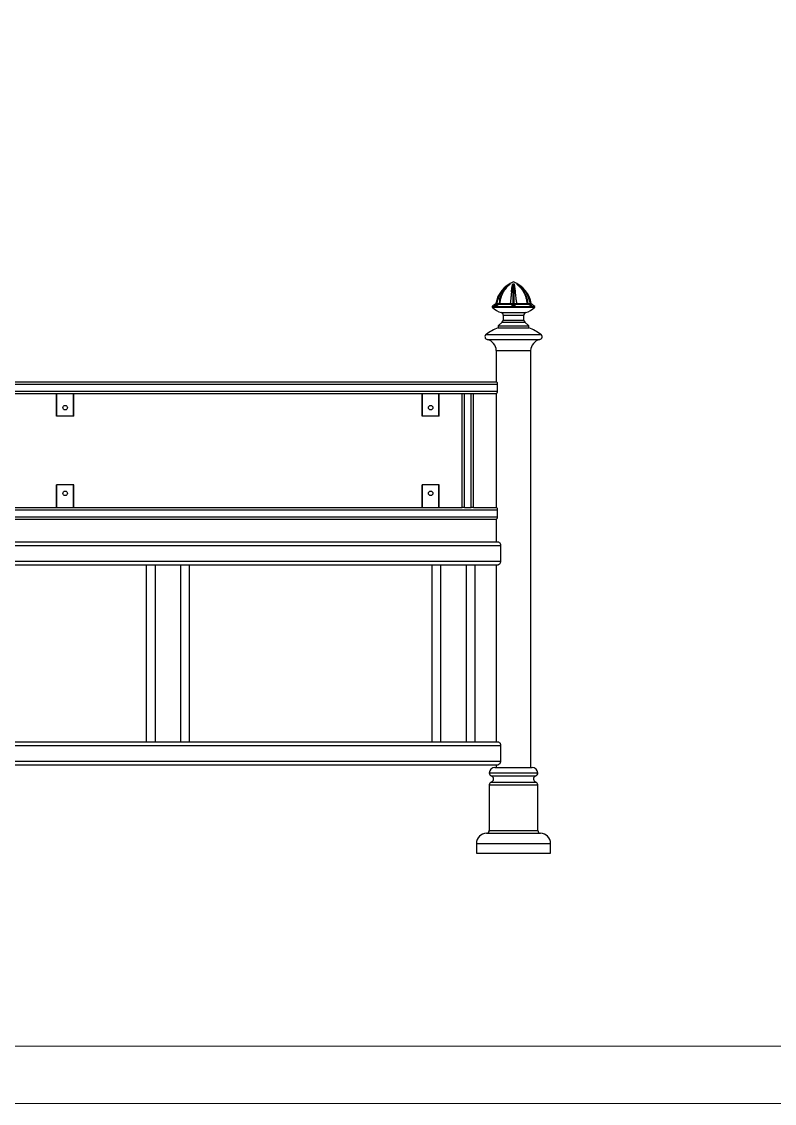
# Model space of a CAD drawing. Header units: millimetres. Extents: x 5333 to 11273, y -3184 to 1016.
# Drawn here: x 7018 to 8335, y -3184 to -1290 of the extents above; entities that cross this region are included whole.
import ezdxf

# ---------------------------------------------------------------- set-up
doc = ezdxf.new("R2010")
doc.units = ezdxf.units.MM
doc.layers.add('tabelka', color=155, linetype='Continuous')

# ---------------------------------------------------------------- blocks, each defined once
blk = doc.blocks.new('tyl')
for p, q in [((3511, -602.2), (3511.6, -602.2)), ((3516.3, -602.2), (3517.4, -602.2)), ((3522.2, -602.2), (3522.7, -602.2)), ((3479.7, -641.9), (3483.4, -641.9)), ((3479.7, -643.3), (3554.1, -643.3)), ((3485.3, -637.8), (3488.3, -637.8)), ((3485.8, -637.1), (3487.6, -637.1)), ((3486.1, -641.9), (3514.1, -641.9)), ((3487.6, -637.1), (3487.6, -637.2)), ((3491.5, -637.2), (3487.6, -637.2)), ((3487.6, -637.2), (3487.6, -637.2)), ((3492.1, -637.2), (3487.8, -639.9)), ((3492.1, -637.2), (3487.8, -639.9)), ((3491.1, -637.8), (3514.1, -637.8)), ((3491.2, -637.7), (3491.8, -637.3)), ((3492.2, -637.2), (3492.2, -637.2)), ((3493.4, -637.2), (3492.2, -637.2)), ((3492.2, -637.2), (3492.2, -637.2)), ((3493.4, -637.2), (3493.4, -637.1)), ((3493.4, -637.1), (3511.1, -637.1)), ((3511, -637.1), (3511, -637.2)), ((3511, -637.2), (3511, -637.2)), ((3516.2, -637.2), (3511, -637.2)), ((3511, -637.2), (3511, -637.2)), ((3516.2, -642.9), (3516.2, -637.2)), ((3517.5, -637.2), (3517.3, -637.2)), ((3517.5, -642.9), (3517.5, -637.2)), ((3517.7, -637.2), (3517.5, -637.2)), ((3517.5, -637.2), (3517.5, -637.2)), ((3519.9, -637.2), (3517.7, -637.2)), ((3519.6, -641.9), (3547.6, -641.9)), ((3519.7, -637.8), (3542.7, -637.8)), ((3522.7, -637.2), (3519.9, -637.2)), ((3522.6, -637.1), (3540.4, -637.1)), ((3522.7, -637.2), (3522.7, -637.1)), ((3522.7, -637.2), (3522.7, -637.2)), ((3522.7, -637.2), (3522.7, -637.2)), ((3540.3, -637.1), (3540.4, -637.2)), ((3541.6, -637.2), (3540.3, -637.2)), ((3545.9, -639.9), (3541.6, -637.2)), ((3542.1, -637.2), (3541.9, -637.2)), ((3542.2, -637.2), (3542.1, -637.2)), ((3542.4, -637.2), (3542.2, -637.2)), ((3544.6, -637.2), (3542.4, -637.2)), ((3546.2, -637.2), (3544.6, -637.2)), ((3545.9, -639.9), (3545.4, -639.6)), ((3545.5, -637.8), (3548.4, -637.8)), ((3546.1, -637.1), (3547.9, -637.1)), ((3546.2, -637.2), (3546.2, -637.1)), ((3546.2, -637.2), (3546.2, -637.2)), ((3550.3, -641.9), (3554.1, -641.9)), ((3495.4, -652.8), (3538.3, -652.8)), ((3498.9, -657.5), (3498.9, -665.9)), ((3498.9, -657.5), (3534.9, -657.5)), ((3534.9, -665.9), (3534.9, -657.5)), ((3489.9, -676.6), (3489.9, -679.2)), ((3516.9, -676.6), (3489.9, -676.6)), ((3489.9, -679.2), (3543.9, -679.2)), ((3497.2, -669.6), (3490.2, -675.9)), ((3490.2, -675.9), (3543.5, -675.9)), ((3497.2, -669.6), (3536.5, -669.6)), ((3498.9, -665.9), (3534.9, -665.9)), ((3543.9, -676.6), (3516.9, -676.6)), ((3543.5, -675.9), (3536.5, -669.6)), ((3543.9, -679.2), (3543.9, -676.6)), ((3469, -690.9), (3564.7, -690.9)), ((3470.8, -699.8), (3562.9, -699.8)), ((3486.7, -719.2), (3486.7, -774.2)), ((3486.7, -719.2), (3547, -719.2)), ((3547, -1449.2), (3547, -719.2)), ((1336.4, -774.2), (3487.3, -774.2)), ((1335.3, -778.2), (3488.4, -778.2)), ((1335.3, -790.2), (3488.4, -790.2)), ((1396.9, -794.2), (3426.9, -794.2)), ((2716.9, -834.2), (2716.9, -794.2)), ((2717.4, -834.2), (2717.4, -794.2)), ((2746.4, -834.2), (2746.4, -794.2)), ((2746.9, -834.2), (2746.9, -794.2)), ((3356.9, -834.2), (3356.9, -794.2)), ((3357.4, -834.2), (3357.4, -794.2)), ((3386.4, -834.2), (3386.4, -794.2)), ((3386.9, -834.2), (3386.9, -794.2)), ((3426.9, -994.2), (3426.9, -794.2)), ((3426.9, -794.2), (3430.9, -794.2)), ((3430.9, -994.2), (3430.9, -794.2)), ((3430.9, -794.2), (3442.9, -794.2)), ((3442.9, -994.2), (3442.9, -794.2)), ((3442.9, -794.2), (3446.9, -794.2)), ((3446.9, -994.2), (3446.9, -794.2)), ((3446.9, -794.2), (3487.3, -794.2)), ((3486.7, -794.2), (3486.7, -994.2)), ((3488.4, -778.2), (3488.4, -790.2)), ((2717.4, -834.2), (2716.9, -834.2)), ((2746.4, -834.2), (2717.4, -834.2)), ((2746.9, -834.2), (2746.4, -834.2)), ((3357.4, -834.2), (3356.9, -834.2)), ((3386.4, -834.2), (3357.4, -834.2)), ((3386.9, -834.2), (3386.4, -834.2)), ((2716.9, -994.2), (2716.9, -954.2)), ((2717.4, -954.2), (2716.9, -954.2)), ((2717.4, -994.2), (2717.4, -954.2)), ((2746.4, -954.2), (2717.4, -954.2)), ((2746.4, -994.2), (2746.4, -954.2)), ((2746.9, -954.2), (2746.4, -954.2)), ((2746.9, -994.2), (2746.9, -954.2)), ((3356.9, -994.2), (3356.9, -954.2)), ((3357.4, -954.2), (3356.9, -954.2)), ((3357.4, -994.2), (3357.4, -954.2)), ((3386.4, -954.2), (3357.4, -954.2)), ((3386.9, -954.2), (3386.4, -954.2)), ((3386.4, -994.2), (3386.4, -954.2)), ((3386.9, -994.2), (3386.9, -954.2)), ((1335.3, -998.2), (3488.4, -998.2)), ((1396.9, -994.2), (3426.9, -994.2)), ((3430.9, -994.2), (3426.9, -994.2)), ((3430.9, -994.2), (3442.9, -994.2)), ((3446.9, -994.2), (3442.9, -994.2)), ((3446.9, -994.2), (3487.3, -994.2)), ((3488.4, -998.2), (3488.4, -1010.2)), ((1335.3, -1010.2), (3488.4, -1010.2)), ((1336.4, -1014.2), (3487.3, -1014.2)), ((3486.7, -1014.2), (3486.7, -1054.2)), ((1333.8, -1054.2), (3490, -1054.2)), ((1329.4, -1060.6), (3494.3, -1060.6)), ((3494.3, -1060.6), (3494.3, -1087.8)), ((1329.4, -1087.8), (3494.3, -1087.8)), ((1333.8, -1094.2), (3490, -1094.2)), ((2873.9, -1094.2), (2873.9, -1404.2)), ((2889.9, -1404.2), (2889.9, -1094.2)), ((2933.9, -1094.2), (2933.9, -1404.2)), ((2949.9, -1404.2), (2949.9, -1094.2)), ((3373.9, -1094.2), (3373.9, -1404.2)), ((3389.9, -1404.2), (3389.9, -1094.2)), ((3433.9, -1094.2), (3433.9, -1404.2)), ((3449.9, -1404.2), (3449.9, -1094.2)), ((3486.7, -1094.2), (3486.7, -1404.2)), ((1329.4, -1410.6), (3494.3, -1410.6)), ((1333.8, -1404.2), (3490, -1404.2)), ((3494.3, -1410.6), (3494.3, -1437.8)), ((1329.4, -1437.8), (3494.3, -1437.8)), ((1333.8, -1444.2), (3490, -1444.2)), ((3484.4, -1449.2), (3549.4, -1449.2)), ((3486.7, -1444.2), (3486.7, -1449.2)), ((3474.4, -1458.7), (3559.4, -1458.7)), ((3477.8, -1474.6), (3556, -1474.6)), ((3477.9, -1463.7), (3555.9, -1463.7)), ((3474.4, -1479.2), (3474.4, -1559.2)), ((3474.4, -1479.2), (3559.4, -1479.2)), ((3559.4, -1559.2), (3559.4, -1479.2)), ((3469.4, -1564.2), (3564.4, -1564.2)), ((3474.4, -1559.2), (3559.4, -1559.2)), ((3451.9, -1582.2), (3451.9, -1599.2)), ((3451.9, -1582.2), (3581.9, -1582.2)), ((3581.9, -1599.2), (3581.9, -1582.2)), ((3451.9, -1599.2), (3581.9, -1599.2))]:
    blk.add_line(p, q)
at = {"flags": 128}
for points in [[(3525.3, -604.9), (3525.4, -604.9), (3528.9, -608.2), (3532.2, -612), (3535.1, -616.2), (3538.5, -623.1), (3540.8, -629.9), (3542.2, -637.2), (3542.2, -637.2), (3542.2, -637.2)], [(3487.6, -637.2), (3487.6, -637.2), (3487.6, -637.2), (3487.6, -637.2), (3487.6, -637.2), (3487.6, -637.2), (3487.6, -637.2), (3487.6, -637.2), (3487.6, -637.2)], [(3511, -637.2), (3511, -637.1), (3511, -637.1)]]:
    blk.add_lwpolyline(points, dxfattribs=at)
for centre in [(2731.9, -819.2), (3371.9, -819.2), (2731.9, -969.2), (3371.9, -969.2)]:
    blk.add_circle(centre, 4)
for centre, radius, start, end in [((3534.2, -644.9), 48.9, 110.687, 170.7269), ((3499.6, -644.9), 48.9, 9.2731, 69.313), ((3480.4, -642.6), 1, 134.008, 225.992), ((3497.3, -660.2), 25.4, 118.1547, 134.008), ((3507.9, -614.2), 40.6, 225.992, 252.1131), ((3500.8, -656.7), 21.7, 115.4751, 140.5394), ((3502.2, -657.4), 22.7, 128.2068, 140.2657), ((3484.9, -636.9), 1, 298.1547, 350.7269), ((3525.9, -614.2), 40.6, 287.8869, 314.008), ((3532.9, -656.7), 21.7, 39.459, 64.5265), ((3531.5, -657.4), 22.6, 39.7322, 51.7944), ((3546.2, -637.2), 0.0142, 54.1388, 66.9094), ((3548.9, -636.9), 1, 189.2731, 241.8453), ((3536.4, -660.2), 25.4, 45.992, 61.8453), ((3553.4, -642.6), 1, 314.008, 45.992), ((3493.9, -657.5), 5, 0, 72.1131), ((3539.9, -657.5), 5, 107.8869, 180), ((3537.8, -789.2), 120, 113.5565, 124.9982), ((3490.9, -676.6), 1, 131.6335, 180), ((3493.9, -665.9), 5, 311.6335, 0), ((3539.9, -665.9), 5, 180, 228.3665), ((3542.9, -676.6), 1, 0, 48.3665), ((3495.9, -789.2), 120, 55.0018, 66.4435), ((3471.9, -694.9), 5, 124.9982, 257.4886), ((3466.3, -719.9), 20.5, 2.0539, 77.4886), ((3567.4, -719.9), 20.5, 102.5114, 177.9461), ((3561.9, -694.9), 5, 282.5114, 55.0018), ((3484.4, -1459.2), 10, 90, 177.464), ((3549.4, -1459.2), 10, 2.536, 90), ((3479.4, -1458.9), 5, 177.464, 252.5768), ((3479.1, -1479.2), 4.71, 106.2602, 180), ((3476.2, -1469.2), 5.71, 286.2602, 72.5768), ((3557.6, -1469.2), 5.71, 107.4232, 253.7398), ((3554.4, -1458.9), 5, 287.4232, 2.536), ((3554.7, -1479.2), 4.71, 0, 73.7398), ((3469.9, -1582.2), 18, 90, 180), ((3469.4, -1559.2), 5, 270, 0), ((3564.4, -1559.2), 5, 180, 270), ((3563.9, -1582.2), 18, 0, 90)]:
    blk.add_arc(centre, radius, start, end)
for points, knots in [([(3491.5, -637.2), (3491.5, -637.2), (3493.7, -636.1), (3491.8, -629.3), (3495.4, -623), (3498.1, -616.8), (3501.5, -611.9), (3504.7, -608.2), (3507.1, -605.8), (3508.3, -604.9), (3508.4, -604.9)], [0, 0, 0, 0, 0.000003, 0.188554, 0.3816, 0.586266, 0.724539, 0.86455, 0.99604, 1, 1, 1, 1]), ([(3495.7, -616.6), (3496.9, -615), (3499.2, -611.7), (3503.2, -607.8), (3507.1, -604.6), (3509.7, -603), (3511, -602.2)], [0, 0, 0, 0, 0.278191, 0.557088, 0.77759, 1, 1, 1, 1]), ([(3506.3, -605.1), (3506.1, -605.3), (3505.7, -605.6), (3504.9, -606.3), (3504.1, -607), (3503.3, -607.7), (3502.7, -608.2), (3502.2, -608.8), (3501.6, -609.3), (3501.1, -609.9), (3500.5, -610.5), (3499.8, -611.3), (3499.1, -612.1), (3498.4, -613), (3497.9, -613.6), (3497.3, -614.4), (3496.5, -615.4), (3496, -616.2), (3495.7, -616.6)], [0, 0, 0, 0, 0.050975, 0.101948, 0.203911, 0.254891, 0.305866, 0.356837, 0.407817, 0.45879, 0.509762, 0.560739, 0.662701, 0.713676, 0.764653, 0.815626, 0.907769, 1, 1, 1, 1]), ([(3499.3, -616.6), (3500.2, -615), (3502.2, -611.7), (3505.5, -607.8), (3508.3, -605.1), (3510, -603.9), (3510.5, -603.5)], [0, 0, 0, 0, 0.315233, 0.631272, 0.881134, 1, 1, 1, 1]), ([(3499.3, -616.6), (3499.4, -616.4), (3499.8, -615.7), (3500.3, -614.9), (3500.8, -614), (3501.3, -613.4), (3501.7, -612.7), (3502.3, -611.9), (3502.9, -611.1), (3503.5, -610.3), (3503.9, -609.7), (3504.4, -609.1), (3504.9, -608.6), (3505.6, -607.8), (3506.3, -607.1), (3507, -606.4), (3507.6, -605.8), (3508.1, -605.4), (3508.4, -605.1)], [0, 0, 0, 0, 0.050974, 0.152935, 0.203911, 0.254886, 0.305861, 0.356838, 0.458797, 0.509772, 0.560749, 0.611723, 0.662696, 0.713673, 0.815634, 0.866609, 0.917583, 1, 1, 1, 1]), ([(3511, -602.2), (3510.5, -602.4), (3509.6, -602.9), (3508, -603.9), (3506.9, -604.7), (3506.3, -605.1)], [0, 0, 0, 0, 0.290905, 0.588291, 1, 1, 1, 1]), ([(3508.4, -605.1), (3508.9, -604.6), (3509.7, -603.8), (3510.9, -602.8), (3511.3, -602.4), (3511.6, -602.2)], [0, 0, 0, 0, 0.4971885, 0.7495032, 1, 1, 1, 1]), ([(3513.3, -616.6), (3513.5, -615), (3513.9, -611.7), (3514.5, -607.8), (3515, -604.6), (3515.4, -603), (3515.5, -602.2)], [0, 0, 0, 0, 0.27819, 0.55709, 0.777589, 1, 1, 1, 1]), ([(3514.8, -605.1), (3514.8, -605.3), (3514.7, -605.6), (3514.7, -606.3), (3514.6, -607), (3514.5, -607.7), (3514.4, -608.2), (3514.3, -608.8), (3514.2, -609.3), (3514.2, -609.9), (3514.1, -610.5), (3514, -611.3), (3513.9, -612.1), (3513.8, -613), (3513.7, -613.6), (3513.6, -614.4), (3513.4, -615.4), (3513.3, -616.2), (3513.3, -616.6)], [0, 0, 0, 0, 0.050976, 0.101951, 0.203914, 0.254889, 0.305864, 0.356838, 0.407815, 0.45879, 0.509764, 0.56074, 0.662701, 0.713675, 0.764653, 0.815626, 0.907769, 1, 1, 1, 1]), ([(3516.3, -602.2), (3516.1, -602.4), (3515.7, -602.9), (3515.3, -603.9), (3515, -604.7), (3514.8, -605.1)], [0, 0, 0, 0, 0.290907, 0.588288, 1, 1, 1, 1]), ([(3516.2, -637.2), (3516.2, -637.2), (3516.2, -634.7), (3516.2, -629.9), (3516.2, -622.8), (3516.2, -616.8), (3516.2, -612), (3516.2, -608), (3516.2, -605.2), (3516.3, -602.2), (3516.3, -602.2), (3516.3, -602.2)], [0, 0, 0, 0, 0.000001, 0.168984, 0.337965, 0.519236, 0.642472, 0.765707, 0.882858, 0.999999, 1, 1, 1, 1]), ([(3517.4, -602.2), (3517.4, -602.2), (3517.4, -602.2), (3517.5, -605.2), (3517.5, -608), (3517.5, -612), (3517.5, -616.8), (3517.5, -622.8), (3517.5, -629.9), (3517.5, -634.7), (3517.5, -637.2), (3517.5, -637.2)], [0, 0, 0, 0, 0.000001, 0.117142, 0.234293, 0.357528, 0.480764, 0.662035, 0.831016, 0.999999, 1, 1, 1, 1]), ([(3518.9, -605.1), (3518.7, -604.6), (3518.4, -603.8), (3518, -602.8), (3517.6, -602.4), (3517.4, -602.2)], [0, 0, 0, 0, 0.497193, 0.749506, 1, 1, 1, 1]), ([(3520.4, -616.6), (3520.2, -615), (3519.8, -611.7), (3519.2, -607.8), (3518.7, -604.6), (3518.4, -603), (3518.2, -602.2)], [0, 0, 0, 0, 0.27819, 0.55709, 0.777589, 1, 1, 1, 1]), ([(3520.4, -616.6), (3520.4, -616.4), (3520.3, -615.7), (3520.2, -614.9), (3520.1, -614), (3520, -613.4), (3519.9, -612.7), (3519.8, -611.9), (3519.7, -611.1), (3519.6, -610.3), (3519.5, -609.7), (3519.5, -609.1), (3519.4, -608.6), (3519.3, -607.8), (3519.2, -607.1), (3519.1, -606.4), (3519, -605.8), (3519, -605.4), (3518.9, -605.1)], [0, 0, 0, 0, 0.050973, 0.152935, 0.20391, 0.254886, 0.305861, 0.356836, 0.458797, 0.509773, 0.560748, 0.611723, 0.662699, 0.713673, 0.815637, 0.866612, 0.917586, 1, 1, 1, 1]), ([(3522.2, -602.2), (3522.4, -602.4), (3523, -602.9), (3524.1, -603.9), (3524.9, -604.7), (3525.3, -605.1)], [0, 0, 0, 0, 0.290908, 0.588294, 1, 1, 1, 1]), ([(3527.4, -605.1), (3526.7, -604.6), (3525.5, -603.8), (3524, -602.8), (3523.1, -602.4), (3522.7, -602.2)], [0, 0, 0, 0, 0.4972, 0.749517, 1, 1, 1, 1]), ([(3538, -616.6), (3536.8, -615), (3534.5, -611.7), (3530.6, -607.8), (3526.6, -604.6), (3524, -603), (3522.7, -602.2)], [0, 0, 0, 0, 0.27819, 0.55709, 0.777587, 1, 1, 1, 1]), ([(3534.4, -616.6), (3533.5, -615), (3531.5, -611.7), (3528.2, -607.8), (3525.4, -605.1), (3523.8, -603.9), (3523.3, -603.6)], [0, 0, 0, 0, 0.317509, 0.635826, 0.887491, 1, 1, 1, 1]), ([(3525.3, -605.1), (3525.5, -605.3), (3525.9, -605.6), (3526.6, -606.3), (3527.3, -607), (3528, -607.7), (3528.5, -608.2), (3529, -608.8), (3529.5, -609.3), (3530, -609.9), (3530.4, -610.5), (3531, -611.3), (3531.6, -612.1), (3532.2, -613), (3532.6, -613.6), (3533.2, -614.4), (3533.8, -615.4), (3534.2, -616.2), (3534.4, -616.6)], [0, 0, 0, 0, 0.050977, 0.101953, 0.203914, 0.254888, 0.305865, 0.356841, 0.407818, 0.45879, 0.509766, 0.560742, 0.662702, 0.713675, 0.764653, 0.815627, 0.907769, 1, 1, 1, 1]), ([(3538, -616.6), (3537.9, -616.4), (3537.4, -615.7), (3536.8, -614.9), (3536.1, -614), (3535.6, -613.4), (3535.1, -612.7), (3534.4, -611.9), (3533.7, -611.1), (3533, -610.3), (3532.5, -609.7), (3531.9, -609.1), (3531.3, -608.6), (3530.6, -607.8), (3529.8, -607.1), (3529, -606.4), (3528.3, -605.8), (3527.7, -605.4), (3527.4, -605.1)], [0, 0, 0, 0, 0.050971, 0.152935, 0.20391, 0.254884, 0.30586, 0.356835, 0.458795, 0.509774, 0.560746, 0.611723, 0.662698, 0.713669, 0.815633, 0.866612, 0.917587, 1, 1, 1, 1]), ([(3495.7, -616.6), (3495.1, -617.6), (3493.3, -620.5), (3490.9, -625.4), (3488.8, -631.3), (3488, -635.1), (3487.6, -637.1)], [0, 0, 0, 0, 0.156542, 0.470245, 0.733105, 1, 1, 1, 1]), ([(3504.8, -608.6), (3504.5, -608.9), (3503.4, -610.1), (3501.8, -612.2), (3500.3, -614.3), (3499.3, -615.9), (3498.5, -617.3), (3497.5, -619.1), (3496.4, -621.4), (3495.1, -624.4), (3493.9, -628), (3492.8, -632.3), (3492.3, -635.5), (3492.1, -637.2)], [0, 0, 0, 0, 0.041994, 0.16299, 0.256139, 0.293463, 0.342154, 0.407963, 0.490957, 0.591277, 0.709194, 0.845174, 1, 1, 1, 1]), ([(3493.4, -637.1), (3493.5, -635.9), (3493.8, -632.3), (3495, -627), (3496.9, -621.4), (3498.5, -618.2), (3499.3, -616.6)], [0, 0, 0, 0, 0.163703, 0.491838, 0.744158, 1, 1, 1, 1]), ([(3513.3, -616.6), (3513.2, -617.6), (3512.9, -620.5), (3512.4, -625.4), (3511.7, -631.3), (3511.3, -635.1), (3511.1, -637.1)], [0, 0, 0, 0, 0.156542, 0.470244, 0.733106, 1, 1, 1, 1]), ([(3522.6, -637.1), (3522.5, -635.9), (3522.1, -632.3), (3521.5, -627), (3520.9, -621.4), (3520.6, -618.2), (3520.4, -616.6)], [0, 0, 0, 0, 0.163703, 0.491837, 0.744157, 1, 1, 1, 1]), ([(3541.6, -637.2), (3541.4, -635.4), (3540.9, -632.1), (3539.7, -627.6), (3538.4, -624), (3537.2, -621.1), (3536.1, -618.8), (3535.1, -617), (3534.2, -615.5), (3533.4, -614.3), (3532.6, -613.1), (3531.5, -611.7), (3530.2, -610), (3528.9, -608.5), (3528, -607.7), (3527.8, -607.5)], [0, 0, 0, 0, 0.155872, 0.290505, 0.404749, 0.499085, 0.573824, 0.638476, 0.684931, 0.729655, 0.772658, 0.820992, 0.887788, 0.973453, 1, 1, 1, 1]), ([(3534.4, -616.6), (3534.9, -617.6), (3536.5, -620.5), (3538.3, -625.4), (3539.8, -631.3), (3540.2, -635.1), (3540.4, -637.1)], [0, 0, 0, 0, 0.156542, 0.470244, 0.733106, 1, 1, 1, 1]), ([(3546.1, -637.1), (3545.9, -635.9), (3545.2, -632.3), (3543.5, -627), (3540.9, -621.4), (3539, -618.2), (3538, -616.6)], [0, 0, 0, 0, 0.163703, 0.491836, 0.744157, 1, 1, 1, 1]), ([(3483.4, -641.9), (3483.4, -641.9), (3483.3, -642), (3483.3, -642.1), (3483.3, -642.3), (3483.6, -642.6), (3483.9, -642.8), (3484.1, -642.9)], [0, 0, 0, 0, 0.0335309, 0.0798866, 0.1709256, 0.4925599, 1, 1, 1, 1]), ([(3488.3, -637.8), (3487.5, -638.3), (3486, -639.3), (3484.4, -640.7), (3483.6, -641.7), (3483.4, -641.9)], [0, 0, 0, 0, 0.424933, 0.855905, 1, 1, 1, 1]), ([(3484.1, -642.9), (3484.2, -643), (3484.4, -643.1), (3484.6, -643), (3484.7, -643), (3484.8, -642.9)], [0, 0, 0, 0, 0.378337, 0.683197, 1, 1, 1, 1]), ([(3484.8, -642.9), (3485, -642.8), (3485.2, -642.6), (3485.6, -642.3), (3485.8, -642.2), (3485.9, -642.1), (3486, -642), (3486.1, -641.9), (3486.1, -641.9)], [0, 0, 0, 0, 0.560921, 0.705306, 0.840738, 0.902147, 0.964169, 1, 1, 1, 1]), ([(3486.1, -641.9), (3486.9, -641.1), (3488.4, -639.5), (3490.2, -638.4), (3491.1, -637.8)], [0, 0, 0, 0, 0.495171, 1, 1, 1, 1]), ([(3487.6, -637.2), (3487.6, -637.1), (3487.6, -637.1), (3487.6, -637.1), (3487.6, -637.1)], [0, 0, 0, 0, 0.559788, 1, 1, 1, 1]), ([(3487.6, -637.1), (3487.6, -637.1), (3487.6, -637.1), (3487.6, -637.1), (3487.6, -637.1), (3487.6, -637.1)], [0, 0, 0, 0, 0.296081, 0.690158, 1, 1, 1, 1]), ([(3487.6, -637.2), (3487.8, -637.2), (3488, -637.2), (3488.3, -637.4), (3488.4, -637.5), (3488.4, -637.6), (3488.4, -637.7), (3488.3, -637.7), (3488.3, -637.8), (3488.3, -637.8)], [0, 0, 0, 0, 0.605134, 0.732694, 0.820465, 0.907579, 0.944055, 0.980915, 1, 1, 1, 1]), ([(3487.6, -637.2), (3487.6, -637.2), (3487.6, -637.2), (3487.6, -637.2), (3487.6, -637.2), (3487.6, -637.2), (3487.6, -637.2), (3487.6, -637.2), (3487.6, -637.2), (3487.6, -637.2)], [0, 0, 0, 0, 0.1305112, 0.2740601, 0.3848256, 0.5151751, 0.6259406, 0.736706, 1, 1, 1, 1]), ([(3491.1, -637.8), (3491.1, -637.8), (3491.1, -637.7), (3491.2, -637.7), (3491.5, -637.6), (3492.2, -637.3), (3492.9, -637.2), (3493.4, -637.2)], [0, 0, 0, 0, 0.021738, 0.051653, 0.109289, 0.311022, 1, 1, 1, 1]), ([(3493.4, -637.1), (3493.4, -637.1), (3493.4, -637.1), (3493.4, -637.1), (3493.4, -637.1), (3493.4, -637.1)], [0, 0, 0, 0, 0.418239, 0.841115, 1, 1, 1, 1]), ([(3493.4, -637.2), (3493.4, -637.1), (3493.4, -637.1), (3493.4, -637.1), (3493.4, -637.1)], [0, 0, 0, 0, 0.559943, 1, 1, 1, 1]), ([(3493.4, -637.2), (3493.4, -637.2), (3493.4, -637.2), (3493.4, -637.2), (3493.4, -637.2), (3493.4, -637.2), (3493.4, -637.2), (3493.4, -637.2), (3493.4, -637.2), (3493.4, -637.2)], [0, 0, 0, 0, 0.253628, 0.379259, 0.483778, 0.609409, 0.73504, 0.874369, 1, 1, 1, 1]), ([(3511.1, -637.1), (3511.1, -637.1), (3511.1, -637.1), (3511.1, -637.1), (3511.1, -637.1), (3511, -637.1)], [0, 0, 0, 0, 0.296049, 0.690708, 1, 1, 1, 1]), ([(3511, -637.2), (3511.7, -637.2), (3512.5, -637.2), (3513.4, -637.4), (3513.7, -637.5), (3513.9, -637.6), (3514, -637.7), (3514.1, -637.7), (3514.1, -637.8), (3514.1, -637.8)], [0, 0, 0, 0, 0.605136, 0.732679, 0.820464, 0.907558, 0.944055, 0.980916, 1, 1, 1, 1]), ([(3511, -637.2), (3511, -637.2), (3511, -637.2), (3511, -637.2), (3511, -637.2), (3511, -637.2), (3511, -637.2), (3511, -637.2), (3511, -637.2), (3511, -637.2)], [0, 0, 0, 0, 0.1112482, 0.2565686, 0.3884972, 0.5000979, 0.6113461, 0.7432748, 1, 1, 1, 1]), ([(3514.1, -637.8), (3514.1, -638.3), (3514.1, -639.3), (3514.1, -640.7), (3514.1, -641.7), (3514.1, -641.9)], [0, 0, 0, 0, 0.424932, 0.855903, 1, 1, 1, 1]), ([(3514.1, -641.9), (3514.1, -641.9), (3514.1, -642), (3514.2, -642.1), (3514.5, -642.3), (3515.2, -642.6), (3515.8, -642.8), (3516.2, -642.9)], [0, 0, 0, 0, 0.0335469, 0.0798878, 0.170952, 0.4925432, 1, 1, 1, 1]), ([(3517, -637.2), (3517, -637.2), (3516.8, -637.2), (3516.5, -637.2), (3516.3, -637.2), (3516.2, -637.2)], [0, 0, 0, 0, 0.1985294, 0.598535, 1, 1, 1, 1]), ([(3516.2, -642.9), (3516.4, -643), (3516.7, -643.1), (3517.1, -643), (3517.4, -643), (3517.5, -642.9)], [0, 0, 0, 0, 0.378331, 0.683198, 1, 1, 1, 1]), ([(3517.3, -637.2), (3517.3, -637.2), (3517.2, -637.2), (3517.1, -637.2), (3517, -637.2)], [0, 0, 0, 0, 0.262462, 1, 1, 1, 1]), ([(3517.5, -642.9), (3517.9, -642.8), (3518.5, -642.6), (3519.1, -642.3), (3519.3, -642.2), (3519.5, -642.1), (3519.6, -642), (3519.6, -641.9), (3519.6, -641.9)], [0, 0, 0, 0, 0.560934, 0.705297, 0.840738, 0.90216, 0.964186, 1, 1, 1, 1]), ([(3519.6, -641.9), (3519.6, -641.1), (3519.6, -639.5), (3519.6, -638.4), (3519.7, -637.8)], [0, 0, 0, 0, 0.495178, 1, 1, 1, 1]), ([(3519.7, -637.8), (3519.7, -637.8), (3519.7, -637.7), (3519.7, -637.7), (3520, -637.6), (3521, -637.3), (3521.9, -637.2), (3522.7, -637.2)], [0, 0, 0, 0, 0.021742, 0.051648, 0.109304, 0.311025, 1, 1, 1, 1]), ([(3522.7, -637.1), (3522.7, -637.1), (3522.7, -637.1), (3522.6, -637.1), (3522.6, -637.1), (3522.6, -637.1)], [0, 0, 0, 0, 0.418124, 0.841087, 1, 1, 1, 1]), ([(3522.7, -637.2), (3522.7, -637.1), (3522.7, -637.1), (3522.7, -637.1), (3522.7, -637.1)], [0, 0, 0, 0, 0.560048, 1, 1, 1, 1]), ([(3522.7, -637.2), (3522.7, -637.2), (3522.7, -637.2), (3522.7, -637.2), (3522.7, -637.2), (3522.7, -637.2), (3522.7, -637.2), (3522.7, -637.2), (3522.7, -637.2), (3522.7, -637.2)], [0, 0, 0, 0, 0.264781, 0.37579, 0.506722, 0.617731, 0.72874, 0.889342, 1, 1, 1, 1]), ([(3540.4, -637.1), (3540.4, -637.1), (3540.4, -637.1), (3540.4, -637.1), (3540.4, -637.1), (3540.3, -637.1)], [0, 0, 0, 0, 0.295979, 0.690124, 1, 1, 1, 1]), ([(3540.3, -637.2), (3540.3, -637.1), (3540.3, -637.1), (3540.3, -637.1), (3540.3, -637.1)], [0, 0, 0, 0, 0.559943, 1, 1, 1, 1]), ([(3540.4, -637.2), (3540.4, -637.2), (3540.4, -637.2), (3540.4, -637.2), (3540.4, -637.2), (3540.4, -637.2), (3540.4, -637.2), (3540.4, -637.2), (3540.4, -637.2), (3540.4, -637.2)], [0, 0, 0, 0, 0.1256299, 0.2649584, 0.3905884, 0.4951467, 0.6207436, 0.7463736, 1, 1, 1, 1]), ([(3540.4, -637.2), (3540.8, -637.2), (3541.3, -637.2), (3541.9, -637.4), (3542.2, -637.5), (3542.4, -637.6), (3542.5, -637.7), (3542.6, -637.7), (3542.6, -637.8), (3542.7, -637.8)], [0, 0, 0, 0, 0.60513, 0.732668, 0.820457, 0.907569, 0.944041, 0.980907, 1, 1, 1, 1]), ([(3541.9, -637.2), (3541.9, -637.2), (3541.9, -637.2), (3541.8, -637.2), (3541.8, -637.2)], [0, 0, 0, 0, 0.262362, 1, 1, 1, 1]), ([(3542.7, -637.8), (3543.4, -638.3), (3544.9, -639.3), (3546.6, -640.7), (3547.4, -641.7), (3547.6, -641.9)], [0, 0, 0, 0, 0.424926, 0.855898, 1, 1, 1, 1]), ([(3545.5, -637.8), (3545.4, -637.8), (3545.4, -637.7), (3545.4, -637.7), (3545.3, -637.6), (3545.6, -637.3), (3545.9, -637.2), (3546.2, -637.2)], [0, 0, 0, 0, 0.021757, 0.051667, 0.109302, 0.311034, 1, 1, 1, 1]), ([(3550.3, -641.9), (3549.6, -641.1), (3548.1, -639.5), (3546.3, -638.4), (3545.5, -637.8)], [0, 0, 0, 0, 0.495187, 1, 1, 1, 1]), ([(3546.2, -637.1), (3546.2, -637.1), (3546.2, -637.1), (3546.1, -637.1), (3546.1, -637.1), (3546.1, -637.1)], [0, 0, 0, 0, 0.418278, 0.841097, 1, 1, 1, 1]), ([(3546.2, -637.2), (3546.2, -637.1), (3546.2, -637.1), (3546.2, -637.1), (3546.2, -637.1)], [0, 0, 0, 0, 0.559788, 1, 1, 1, 1]), ([(3546.2, -637.2), (3546.2, -637.2), (3546.2, -637.2), (3546.2, -637.2), (3546.2, -637.2), (3546.2, -637.2), (3546.2, -637.2), (3546.2, -637.2), (3546.2, -637.2), (3546.2, -637.2)], [0, 0, 0, 0, 0.257498, 0.389761, 0.502014, 0.614074, 0.726327, 0.887747, 1, 1, 1, 1]), ([(3547.6, -641.9), (3547.6, -641.9), (3547.7, -642), (3547.8, -642.1), (3548.1, -642.3), (3548.5, -642.6), (3548.8, -642.8), (3549, -642.9)], [0, 0, 0, 0, 0.033533, 0.079897, 0.170945, 0.492572, 1, 1, 1, 1]), ([(3549, -642.9), (3549, -643), (3549.2, -643.1), (3549.4, -643), (3549.5, -643), (3549.6, -642.9)], [0, 0, 0, 0, 0.378343, 0.683223, 1, 1, 1, 1]), ([(3549.6, -642.9), (3549.9, -642.8), (3550.1, -642.6), (3550.4, -642.3), (3550.4, -642.2), (3550.4, -642.1), (3550.4, -642), (3550.4, -641.9), (3550.3, -641.9)], [0, 0, 0, 0, 0.560935, 0.705304, 0.840744, 0.902159, 0.964184, 1, 1, 1, 1]), ([(3487.3, -774.2), (3487.3, -774.2), (3487.5, -774.2), (3487.7, -774.5), (3488, -775.3), (3488.3, -776.4), (3488.4, -777.4), (3488.4, -778), (3488.4, -778.2)], [0, 0, 0, 0, 0.065571, 0.281924, 0.503511, 0.72546, 0.939253, 1, 1, 1, 1]), ([(3488.4, -790.2), (3488.4, -790.5), (3488.4, -791.2), (3488.2, -792.3), (3488, -793.3), (3487.6, -794), (3487.4, -794.1), (3487.3, -794.2), (3487.3, -794.2)], [0, 0, 0, 0, 0.1428554, 0.3423381, 0.5480699, 0.764169, 0.9865877, 1, 1, 1, 1]), ([(3487.3, -994.2), (3487.3, -994.2), (3487.5, -994.2), (3487.7, -994.5), (3488, -995.3), (3488.3, -996.4), (3488.4, -997.4), (3488.4, -998), (3488.4, -998.2)], [0, 0, 0, 0, 0.065571, 0.281924, 0.503512, 0.725468, 0.939253, 1, 1, 1, 1]), ([(3488.4, -1010.2), (3488.4, -1010.5), (3488.4, -1011.2), (3488.2, -1012.3), (3488, -1013.3), (3487.6, -1014), (3487.4, -1014.1), (3487.3, -1014.2), (3487.3, -1014.2)], [0, 0, 0, 0, 0.142847, 0.342338, 0.548064, 0.764168, 0.986588, 1, 1, 1, 1]), ([(3490, -1054.2), (3490, -1054.2), (3490.4, -1054.2), (3491.4, -1054.5), (3492.7, -1055.7), (3493.7, -1057.4), (3494.2, -1059.1), (3494.3, -1060.1), (3494.3, -1060.6)], [0, 0, 0, 0, 0.0281023, 0.2545972, 0.5057207, 0.7171097, 0.8833533, 1, 1, 1, 1]), ([(3494.3, -1087.8), (3494.3, -1087.9), (3494.3, -1088.7), (3494, -1089.9), (3493.3, -1091.6), (3492.2, -1093.1), (3491, -1094), (3490.3, -1094.1), (3490, -1094.2)], [0, 0, 0, 0, 0.051122, 0.1990139, 0.355034, 0.5874758, 0.8229356, 1, 1, 1, 1]), ([(3490, -1404.2), (3490, -1404.2), (3490.4, -1404.2), (3491.4, -1404.5), (3492.7, -1405.7), (3493.7, -1407.4), (3494.2, -1409.1), (3494.3, -1410.1), (3494.3, -1410.6)], [0, 0, 0, 0, 0.028102, 0.254597, 0.505718, 0.71711, 0.883349, 1, 1, 1, 1]), ([(3494.3, -1437.8), (3494.3, -1437.9), (3494.3, -1438.7), (3494, -1439.9), (3493.3, -1441.6), (3492.2, -1443.1), (3491, -1444), (3490.3, -1444.1), (3490, -1444.2)], [0, 0, 0, 0, 0.051125, 0.199017, 0.355036, 0.587477, 0.822936, 1, 1, 1, 1])]:
    blk.add_open_spline(points, degree=3, knots=knots)

msp = doc.modelspace()

# ---------------------------------------------------------------- linework, layer by layer
at = {"layer": 'tabelka', "lineweight": 5}
for points in [[(5333.04, 1016.01), (11273.04, 1016.01), (11273.04, -3183.99), (5333.04, -3183.99)], [(5433.04, 916.01), (11173.04, 916.01), (11173.04, -3083.99), (5433.04, -3083.99)]]:
    msp.add_lwpolyline(points, close=True, dxfattribs=at)

# ---------------------------------------------------------------- block references
msp.add_blockref('tyl', (4361.82, -1146.92))

doc.saveas('drawing.dxf')
